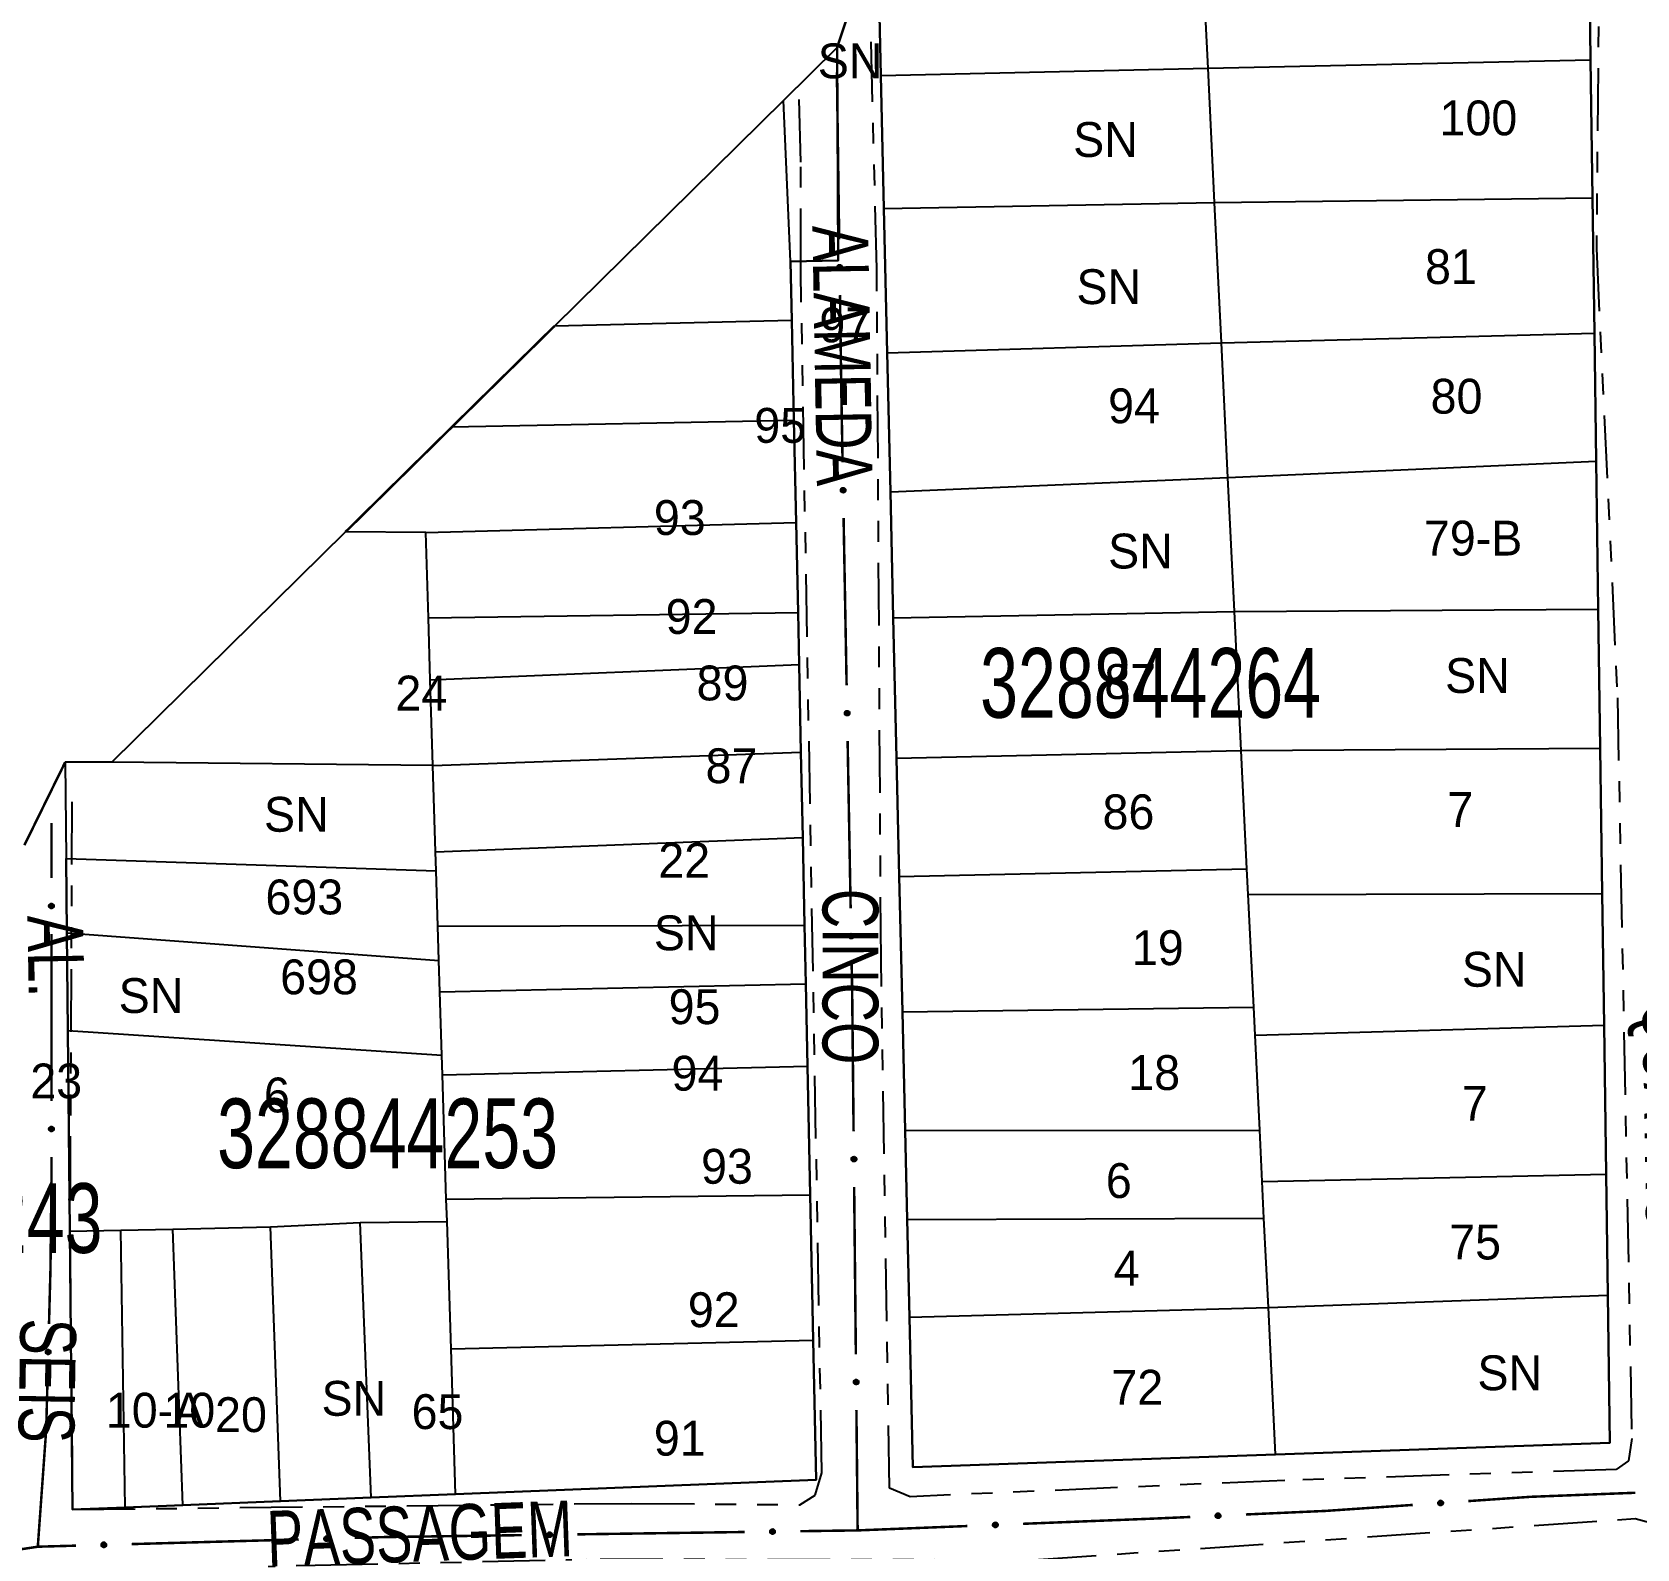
# Model space of a CAD drawing. Extents: x 203604 to 204690, y 4848469 to 4850418.
# Drawn here: x 204298 to 204413.1, y 4848726.4 to 4848835.2 of the extents above; entities that cross this region are included whole.
import ezdxf
from ezdxf.enums import TextEntityAlignment as Align

# ---------------------------------------------------------------- set-up
doc = ezdxf.new("R2010")
doc.units = 0
doc.header["$LTSCALE"] = 1.5
doc.header["$MEASUREMENT"] = 0
doc.linetypes.add('TRACO_25', pattern=[8, 3, -1, 1, -1, 1, -1])
for name, color, linetype in [('CD_MALHA_LOTES', 7, 'CONTINUOUS'), ('CD_TXT_QUADRA', 2, 'CONTINUOUS'), ('RU-QUADRA', 210, 'CONTINUOUS'), ('SV-EIXO-RUA-N-PAV', 6, 'CONTINUOUS'), ('SV-RUA-NAO-PAV', 7, 'CONTINUOUS'), ('SV-TXT-RUA-N-PAV', 7, 'CONTINUOUS'), ('Th_NmrPort', 7, 'CONTINUOUS')]:
    doc.layers.add(name, color=color, linetype=linetype)
doc.styles.add('ARIAL', font='ARIAL.SHX')

msp = doc.modelspace()

# ---------------------------------------------------------------- linework, layer by layer
at = {"layer": 'CD_MALHA_LOTES', "linetype": 'Continuous', "flags": 128}
for points in [[(204355.75, 4848834.11), (204358.65, 4848842.87)], [(204358.89, 4848832.1), (204358.65, 4848842.87)], [(204382.37, 4848832.63), (204381.86, 4848843.05)], [(204409.69, 4848843.31), (204409.83, 4848833.23)], [(204351.9, 4848830.32), (204355.75, 4848834.11)], [(204355.75, 4848834.11), (204355.83, 4848818.82)], [(204382.37, 4848832.63), (204409.83, 4848833.23)], [(204409.83, 4848833.23), (204409.96, 4848823.33)], [(204358.89, 4848832.1), (204382.37, 4848832.63)], [(204359.11, 4848822.55), (204358.89, 4848832.1)], [(204382.83, 4848822.99), (204382.37, 4848832.63)], [(204335.46, 4848814.12), (204351.9, 4848830.32)], [(204352.41, 4848818.75), (204351.9, 4848830.32)], [(204359.11, 4848822.55), (204382.83, 4848822.99)], [(204382.83, 4848822.99), (204409.96, 4848823.33)], [(204383.33, 4848812.91), (204382.83, 4848822.99)], [(204409.96, 4848823.33), (204410.1, 4848813.61)], [(204359.35, 4848812.21), (204359.11, 4848822.55)], [(204355.83, 4848818.82), (204352.41, 4848818.75)], [(204352.41, 4848818.75), (204352.5, 4848814.52)], [(204328.08, 4848806.86), (204335.46, 4848814.12)], [(204352.5, 4848814.52), (204335.46, 4848814.12)], [(204352.5, 4848814.52), (204352.65, 4848807.36)], [(204359.35, 4848812.21), (204383.33, 4848812.91)], [(204383.33, 4848812.91), (204410.1, 4848813.61)], [(204383.79, 4848803.27), (204383.33, 4848812.91)], [(204410.1, 4848813.61), (204410.23, 4848804.42)], [(204359.58, 4848802.22), (204359.35, 4848812.21)], [(204320.46, 4848799.35), (204328.08, 4848806.86)], [(204352.65, 4848807.36), (204328.08, 4848806.86)], [(204352.65, 4848807.36), (204352.8, 4848800.03)], [(204359.58, 4848802.22), (204383.79, 4848803.27)], [(204383.79, 4848803.27), (204410.23, 4848804.42)], [(204384.26, 4848793.65), (204383.79, 4848803.27)], [(204410.23, 4848804.42), (204410.37, 4848793.82)], [(204359.78, 4848793.2), (204359.58, 4848802.22)], [(204326.22, 4848799.32), (204352.8, 4848800.03)], [(204352.8, 4848800.03), (204352.94, 4848793.58)], [(204303.69, 4848782.84), (204320.46, 4848799.35)], [(204326.22, 4848799.32), (204320.46, 4848799.35)], [(204326.41, 4848793.19), (204326.22, 4848799.32)], [(204326.41, 4848793.19), (204352.94, 4848793.58)], [(204326.55, 4848788.73), (204326.41, 4848793.19)], [(204352.94, 4848793.58), (204353.02, 4848789.84)], [(204359.78, 4848793.2), (204384.26, 4848793.65)], [(204360.02, 4848783.13), (204359.78, 4848793.2)], [(204384.26, 4848793.65), (204410.37, 4848793.82)], [(204384.75, 4848783.66), (204384.26, 4848793.65)], [(204410.37, 4848793.82), (204410.51, 4848783.83)], [(204326.55, 4848788.73), (204353.02, 4848789.84)], [(204353.02, 4848789.84), (204353.15, 4848783.56)], [(204326.74, 4848782.6), (204326.55, 4848788.73)], [(204384.75, 4848783.66), (204410.51, 4848783.83)], [(204410.51, 4848783.83), (204410.66, 4848773.41)], [(204297.42, 4848776.88), (204300.35, 4848782.84)], [(204300.35, 4848782.84), (204300.42, 4848775.92)], [(204303.69, 4848782.84), (204300.35, 4848782.84)], [(204326.74, 4848782.6), (204303.69, 4848782.84)], [(204326.74, 4848782.6), (204353.15, 4848783.56)], [(204326.93, 4848776.39), (204326.74, 4848782.6)], [(204353.15, 4848783.56), (204353.28, 4848777.43)], [(204360.02, 4848783.13), (204384.75, 4848783.66)], [(204360.21, 4848774.63), (204360.02, 4848783.13)], [(204385.16, 4848775.17), (204384.75, 4848783.66)], [(204326.93, 4848776.39), (204353.28, 4848777.43)], [(204353.28, 4848777.43), (204353.41, 4848771.14)], [(204300.42, 4848775.92), (204326.97, 4848775.04)], [(204300.47, 4848770.58), (204300.42, 4848775.92)], [(204326.97, 4848775.04), (204326.93, 4848776.39)], [(204327.1, 4848771.06), (204326.97, 4848775.04)], [(204360.21, 4848774.63), (204385.16, 4848775.17)], [(204360.44, 4848764.91), (204360.21, 4848774.63)], [(204385.25, 4848773.33), (204385.16, 4848775.17)], [(204385.25, 4848773.33), (204410.66, 4848773.41)], [(204385.65, 4848765.26), (204385.25, 4848773.33)], [(204410.66, 4848773.41), (204410.79, 4848763.95)], [(204327.1, 4848771.06), (204353.41, 4848771.14)], [(204327.17, 4848768.59), (204327.1, 4848771.06)], [(204353.41, 4848771.14), (204353.51, 4848766.92)], [(204300.54, 4848763.58), (204300.47, 4848770.58)], [(204300.47, 4848770.58), (204327.17, 4848768.59)], [(204327.24, 4848766.36), (204327.17, 4848768.59)], [(204327.24, 4848766.36), (204353.51, 4848766.92)], [(204353.51, 4848766.92), (204353.62, 4848761.03)], [(204327.38, 4848761.82), (204327.24, 4848766.36)], [(204360.44, 4848764.91), (204385.65, 4848765.26)], [(204385.74, 4848763.25), (204385.65, 4848765.26)], [(204360.63, 4848756.41), (204360.44, 4848764.91)], [(204300.68, 4848749.17), (204300.54, 4848763.58)], [(204300.54, 4848763.58), (204327.38, 4848761.82)], [(204385.74, 4848763.25), (204410.79, 4848763.95)], [(204386.08, 4848756.42), (204385.74, 4848763.25)], [(204410.79, 4848763.95), (204410.94, 4848753.26)], [(204327.43, 4848760.39), (204327.38, 4848761.82)], [(204327.43, 4848760.39), (204353.62, 4848761.03)], [(204353.62, 4848761.03), (204353.81, 4848751.79)], [(204327.7, 4848751.47), (204327.43, 4848760.39)], [(204360.63, 4848756.41), (204386.08, 4848756.42)], [(204360.78, 4848750.02), (204360.63, 4848756.41)], [(204386.26, 4848752.74), (204386.08, 4848756.42)], [(204386.26, 4848752.74), (204410.94, 4848753.26)], [(204386.38, 4848750.11), (204386.26, 4848752.74)], [(204410.94, 4848753.26), (204411.06, 4848744.59)], [(204327.7, 4848751.47), (204353.81, 4848751.79)], [(204327.75, 4848749.88), (204327.7, 4848751.47)], [(204353.81, 4848751.79), (204354.03, 4848741.37)], [(204300.68, 4848749.17), (204304.33, 4848749.25)], [(204300.87, 4848729.21), (204300.68, 4848749.17)], [(204304.33, 4848749.25), (204308.07, 4848749.33)], [(204304.65, 4848729.36), (204304.33, 4848749.25)], [(204308.07, 4848749.33), (204315.08, 4848749.49)], [(204308.78, 4848729.53), (204308.07, 4848749.33)], [(204315.08, 4848749.49), (204321.52, 4848749.81)], [(204315.79, 4848729.81), (204315.08, 4848749.49)], [(204321.52, 4848749.81), (204327.75, 4848749.88)], [(204322.3, 4848730.07), (204321.52, 4848749.81)], [(204328.04, 4848740.73), (204327.75, 4848749.88)], [(204360.78, 4848750.02), (204386.38, 4848750.11)], [(204360.94, 4848743.01), (204360.78, 4848750.02)], [(204386.7, 4848743.71), (204386.38, 4848750.11)], [(204386.7, 4848743.71), (204411.06, 4848744.59)], [(204411.06, 4848744.59), (204411.2, 4848733.99)], [(204360.94, 4848743.01), (204386.7, 4848743.71)], [(204387.21, 4848733.15), (204386.7, 4848743.71)], [(204361.19, 4848732.24), (204360.94, 4848743.01)], [(204328.04, 4848740.73), (204354.03, 4848741.37)], [(204354.03, 4848741.37), (204354.24, 4848731.34)], [(204328.36, 4848730.31), (204328.04, 4848740.73)], [(204387.21, 4848733.15), (204361.19, 4848732.24)], [(204411.2, 4848733.99), (204387.21, 4848733.15)], [(204354.24, 4848731.34), (204328.36, 4848730.31)], [(204315.79, 4848729.81), (204308.78, 4848729.53)], [(204322.3, 4848730.07), (204315.79, 4848729.81)], [(204328.36, 4848730.31), (204322.3, 4848730.07)], [(204304.65, 4848729.36), (204300.87, 4848729.21)], [(204308.78, 4848729.53), (204304.65, 4848729.36)]]:
    msp.add_lwpolyline(points, dxfattribs=at)
at = {"layer": 'RU-QUADRA', "linetype": 'Continuous'}
for points in [[(204355.75, 4848834.11, 0.18, 0.18, 0), (204358.65, 4848842.87, 0.18, 0.18, 0)], [(204328.08, 4848806.86, 0.18, 0.18, 0), (204335.46, 4848814.12, 0.18, 0.18, 0)], [(204320.46, 4848799.35, 0.18, 0.18, 0), (204328.08, 4848806.86, 0.18, 0.18, 0)], [(204297.42, 4848776.88, 0.18, 0.18, 0), (204300.35, 4848782.84, 0.18, 0.18, 0)]]:
    msp.add_lwpolyline(points, format="xyseb", dxfattribs=at)
at = {"layer": 'RU-QUADRA', "linetype": 'Continuous', "flags": 128}
for points in [[(204358.65, 4848842.87), (204358.89, 4848832.1), (204359.11, 4848822.55), (204359.35, 4848812.21), (204359.58, 4848802.22), (204359.78, 4848793.2), (204360.02, 4848783.13), (204360.21, 4848774.63), (204360.44, 4848764.91), (204360.63, 4848756.41), (204360.78, 4848750.02), (204360.94, 4848743.01), (204361.19, 4848732.24), (204387.21, 4848733.15), (204411.2, 4848733.99), (204411.06, 4848744.59), (204410.94, 4848753.26), (204410.79, 4848763.95), (204410.66, 4848773.41), (204410.51, 4848783.83), (204410.37, 4848793.82), (204410.23, 4848804.42), (204410.1, 4848813.61), (204409.96, 4848823.33), (204409.83, 4848833.23), (204409.69, 4848843.31)], [(204300.35, 4848782.84), (204300.42, 4848775.92), (204300.47, 4848770.58), (204300.54, 4848763.58), (204300.68, 4848749.17), (204300.87, 4848729.21), (204304.65, 4848729.36), (204308.78, 4848729.53), (204315.79, 4848729.81), (204322.3, 4848730.07), (204328.36, 4848730.31), (204354.24, 4848731.34), (204354.03, 4848741.37), (204353.81, 4848751.79), (204353.62, 4848761.03), (204353.51, 4848766.92), (204353.41, 4848771.14), (204353.28, 4848777.43), (204353.15, 4848783.56), (204353.02, 4848789.84), (204352.94, 4848793.58), (204352.8, 4848800.03), (204352.65, 4848807.36), (204352.5, 4848814.52), (204352.41, 4848818.75), (204355.83, 4848818.82), (204355.75, 4848834.11)]]:
    msp.add_lwpolyline(points, dxfattribs=at)
at = {"layer": 'RU-QUADRA', "linetype": 'Continuous'}
for points in [[(204355.75, 4848834.11), (204351.9, 4848830.32)], [(204351.9, 4848830.32), (204335.46, 4848814.12)], [(204320.46, 4848799.35), (204303.69, 4848782.84)], [(204303.69, 4848782.84), (204300.35, 4848782.84)]]:
    msp.add_lwpolyline(points, dxfattribs=at)
at = {"layer": 'SV-EIXO-RUA-N-PAV', "const_width": 0.18}
for points in [[(204355.73, 4848832.34), (204355.896795, 4848820.341159)], [(204355.952394, 4848816.341546), (204356.049691, 4848809.342222)], [(204356.049691, 4848809.342222), (204356.05, 4848809.32)], [(204356.05, 4848809.32), (204356.139945, 4848804.343037)], [(204356.212222, 4848800.34369), (204356.429055, 4848788.345649)], [(204356.501332, 4848784.346302), (204356.718164, 4848772.348261)], [(204299.36, 4848777.513975), (204299.36, 4848778.47)], [(204299.36, 4848774.513975), (204299.36, 4848777.513975)], [(204299.36, 4848758.513975), (204299.36, 4848770.513975)], [(204356.790441, 4848768.348914), (204356.82658, 4848766.349241)], [(204356.82658, 4848766.349241), (204356.83, 4848766.16)], [(204356.83, 4848766.16), (204356.929506, 4848756.349776)], [(204299.36, 4848752.95), (204299.36, 4848754.513975)], [(204299.29, 4848746.5), (204299.355268, 4848752.514001)], [(204299.355268, 4848752.514001), (204299.36, 4848752.95)], [(204356.970076, 4848752.349982), (204357.091786, 4848740.350599)], [(204299.263669, 4848745.514707), (204299.29, 4848746.5)], [(204299.183525, 4848742.515778), (204299.263669, 4848745.514707)], [(204298.98, 4848734.9), (204299.076667, 4848738.517205)], [(204357.132356, 4848736.350805), (204357.213496, 4848728.351217)], [(204298.38, 4848726.54), (204298.95269, 4848734.519475)], [(204298.95269, 4848734.519475), (204298.98, 4848734.9)], [(204397.063199, 4848729.538162), (204391.077349, 4848729.126328)], [(204405.52, 4848730.12), (204401.053765, 4848729.812718)], [(204406.042818, 4848730.140163), (204405.52, 4848730.12)], [(204413.037617, 4848730.409954), (204406.042818, 4848730.140163)], [(204357.213496, 4848728.351217), (204357.22, 4848727.71)], [(204378.55, 4848728.56), (204369.097713, 4848728.183325)], [(204379.089671, 4848728.584149), (204378.55, 4848728.56)], [(204381.087671, 4848728.673564), (204379.089671, 4848728.584149)], [(204390.84, 4848729.11), (204385.083672, 4848728.852393)], [(204391.077349, 4848729.126328), (204390.84, 4848729.11)], [(204323.23, 4848727.23), (204321.111346, 4848727.171172)], [(204324.110442, 4848727.242427), (204323.23, 4848727.23)], [(204333.109544, 4848727.369512), (204324.110442, 4848727.242427)], [(204349.107949, 4848727.595442), (204337.109146, 4848727.425994)], [(204357.22, 4848727.71), (204353.10755, 4848727.651924)], [(204358.106437, 4848727.745322), (204357.22, 4848727.71)], [(204365.100885, 4848728.024052), (204358.106437, 4848727.745322)], [(204298.38, 4848726.54), (204296.146111, 4848726.198159)], [(204299.119822, 4848726.560539), (204298.38, 4848726.54)], [(204301.119051, 4848726.616051), (204299.119822, 4848726.560539)], [(204317.112887, 4848727.060148), (204305.11751, 4848726.727075)]]:
    msp.add_lwpolyline(points, dxfattribs=at)
at = {"layer": 'SV-EIXO-RUA-N-PAV'}
for points in [[(204356.032667, 4848818.486549), (204356.068208, 4848818.45295), (204356.091882, 4848818.416806), (204356.102952, 4848818.380976), (204356.104477, 4848818.346764), (204356.102096, 4848818.311587), (204356.091871, 4848818.276652), (204356.071933, 4848818.240391), (204356.038478, 4848818.204503), (204355.999858, 4848818.182684), (204355.965311, 4848818.169952), (204355.929729, 4848818.166307), (204355.895595, 4848818.169193), (204355.859657, 4848818.181015), (204355.823108, 4848818.201579), (204355.787835, 4848818.236092), (204355.764868, 4848818.271686), (204355.755071, 4848818.306623), (204355.751634, 4848818.342419), (204355.754495, 4848818.378302), (204355.76473, 4848818.412538), (204355.785501, 4848818.4493), (204355.820027, 4848818.483663), (204355.855266, 4848818.506975), (204355.890057, 4848818.51726), (204355.925374, 4848818.519851), (204355.960685, 4848818.517892), (204355.996231, 4848818.509075), (204356.032667, 4848818.486549)], [(204356.28355, 4848802.489009), (204356.31923, 4848802.455559), (204356.343056, 4848802.419513), (204356.354274, 4848802.38373), (204356.355942, 4848802.349525), (204356.353708, 4848802.314339), (204356.343628, 4848802.279361), (204356.323842, 4848802.243017), (204356.290537, 4848802.20699), (204356.252008, 4848802.18501), (204356.217515, 4848802.172134), (204356.181948, 4848802.168341), (204356.147803, 4848802.171085), (204356.111816, 4848802.182756), (204356.075181, 4848802.203168), (204356.039764, 4848802.237533), (204356.016649, 4848802.273031), (204356.006707, 4848802.307927), (204356.00312, 4848802.343709), (204356.005832, 4848802.379603), (204356.015924, 4848802.413881), (204356.036541, 4848802.45073), (204356.070924, 4848802.485237), (204356.106065, 4848802.508696), (204356.140813, 4848802.519125), (204356.176119, 4848802.521864), (204356.211437, 4848802.520051), (204356.24702, 4848802.511383), (204356.28355, 4848802.489009)], [(204356.57266, 4848786.491622), (204356.60834, 4848786.458171), (204356.632165, 4848786.422126), (204356.643383, 4848786.386342), (204356.645052, 4848786.352137), (204356.642817, 4848786.316951), (204356.632738, 4848786.281973), (204356.612951, 4848786.24563), (204356.579647, 4848786.209602), (204356.541117, 4848786.187622), (204356.506624, 4848786.174747), (204356.471057, 4848786.170953), (204356.436912, 4848786.173697), (204356.400925, 4848786.185369), (204356.364291, 4848786.20578), (204356.328874, 4848786.240146), (204356.305759, 4848786.275644), (204356.295816, 4848786.31054), (204356.292229, 4848786.346321), (204356.294941, 4848786.382216), (204356.305033, 4848786.416494), (204356.325651, 4848786.453342), (204356.360033, 4848786.487849), (204356.395175, 4848786.511308), (204356.429922, 4848786.521737), (204356.465228, 4848786.524476), (204356.500547, 4848786.522664), (204356.536129, 4848786.513995), (204356.57266, 4848786.491622)], [(204299.249919, 4848772.370295), (204299.214849, 4848772.404385), (204299.191679, 4848772.440855), (204299.181109, 4848772.476835), (204299.180059, 4848772.511065), (204299.182929, 4848772.546205), (204299.193639, 4848772.580995), (204299.214079, 4848772.616975), (204299.248029, 4848772.652395), (204299.286949, 4848772.673675), (204299.321669, 4848772.685925), (204299.357299, 4848772.689075), (204299.391389, 4848772.685715), (204299.427159, 4848772.673395), (204299.463419, 4848772.652325), (204299.498209, 4848772.617325), (204299.520679, 4848772.581415), (204299.529989, 4848772.546345), (204299.532929, 4848772.510505), (204299.529569, 4848772.474665), (204299.518859, 4848772.440575), (204299.497579, 4848772.404105), (204299.462579, 4848772.370225), (204299.427019, 4848772.347405), (204299.392089, 4848772.337605), (204299.356739, 4848772.335505), (204299.321459, 4848772.337955), (204299.286039, 4848772.347265), (204299.249919, 4848772.370295)], [(204356.861769, 4848770.494234), (204356.897449, 4848770.460783), (204356.921274, 4848770.424738), (204356.932493, 4848770.388955), (204356.934161, 4848770.354749), (204356.931927, 4848770.319563), (204356.921847, 4848770.284585), (204356.90206, 4848770.248242), (204356.868756, 4848770.212214), (204356.830227, 4848770.190234), (204356.795734, 4848770.177359), (204356.760167, 4848770.173566), (204356.726022, 4848770.176309), (204356.690035, 4848770.187981), (204356.6534, 4848770.208392), (204356.617983, 4848770.242758), (204356.594868, 4848770.278256), (204356.584926, 4848770.313152), (204356.581339, 4848770.348933), (204356.584051, 4848770.384828), (204356.594143, 4848770.419106), (204356.61476, 4848770.455954), (204356.649142, 4848770.490461), (204356.684284, 4848770.51392), (204356.719031, 4848770.52435), (204356.754338, 4848770.527088), (204356.789656, 4848770.525276), (204356.825239, 4848770.516607), (204356.861769, 4848770.494234)], [(204299.249919, 4848756.370295), (204299.214849, 4848756.404385), (204299.191679, 4848756.440855), (204299.181109, 4848756.476835), (204299.180059, 4848756.511065), (204299.182929, 4848756.546205), (204299.193639, 4848756.580995), (204299.214079, 4848756.616975), (204299.248029, 4848756.652395), (204299.286949, 4848756.673675), (204299.321669, 4848756.685925), (204299.357299, 4848756.689075), (204299.391389, 4848756.685715), (204299.427159, 4848756.673395), (204299.463419, 4848756.652325), (204299.498209, 4848756.617325), (204299.520679, 4848756.581415), (204299.529989, 4848756.546345), (204299.532929, 4848756.510505), (204299.529569, 4848756.474665), (204299.518859, 4848756.440575), (204299.497579, 4848756.404105), (204299.462579, 4848756.370225), (204299.427019, 4848756.347405), (204299.392089, 4848756.337605), (204299.356739, 4848756.335505), (204299.321459, 4848756.337955), (204299.286039, 4848756.347265), (204299.249919, 4848756.370295)], [(204357.058408, 4848754.494669), (204357.093822, 4848754.460936), (204357.117361, 4848754.424703), (204357.128295, 4848754.388832), (204357.129692, 4848754.354615), (204357.127179, 4848754.319447), (204357.116822, 4848754.28455), (204357.096748, 4848754.248365), (204357.063159, 4848754.212602), (204357.024457, 4848754.190929), (204356.989863, 4848754.178327), (204356.954267, 4848754.174816), (204356.920145, 4848754.17783), (204356.884251, 4848754.189787), (204356.84778, 4848754.210488), (204356.812636, 4848754.245133), (204356.789803, 4848754.280813), (204356.780138, 4848754.315787), (204356.776835, 4848754.351596), (204356.779831, 4848754.387468), (204356.790195, 4848754.421665), (204356.811104, 4848754.458349), (204356.845758, 4848754.492582), (204356.881085, 4848754.515761), (204356.915914, 4848754.525915), (204356.951241, 4848754.528374), (204356.986544, 4848754.526282), (204357.022056, 4848754.517331), (204357.058408, 4848754.494669)], [(204299.016216, 4848740.375803), (204298.98207, 4848740.410818), (204298.959882, 4848740.447894), (204298.950277, 4848740.484143), (204298.950142, 4848740.518389), (204298.95395, 4848740.55344), (204298.965585, 4848740.587931), (204298.986979, 4848740.623352), (204299.021863, 4848740.657853), (204299.061338, 4848740.678085), (204299.096373, 4848740.689403), (204299.132074, 4848740.6916), (204299.166062, 4848740.687331), (204299.20149, 4848740.67406), (204299.237174, 4848740.652029), (204299.271017, 4848740.616112), (204299.29252, 4848740.579614), (204299.300889, 4848740.544308), (204299.302871, 4848740.508402), (204299.298555, 4848740.472665), (204299.286938, 4848740.438873), (204299.264691, 4848740.402985), (204299.228799, 4848740.370052), (204299.192642, 4848740.34819), (204299.157462, 4848740.339326), (204299.122069, 4848740.338172), (204299.086867, 4848740.341563), (204299.051708, 4848740.351816), (204299.016216, 4848740.375803)], [(204357.220688, 4848738.495492), (204357.256102, 4848738.461759), (204357.279641, 4848738.425526), (204357.290576, 4848738.389655), (204357.291973, 4848738.355438), (204357.289459, 4848738.32027), (204357.279103, 4848738.285373), (204357.259029, 4848738.249188), (204357.22544, 4848738.213425), (204357.186737, 4848738.191752), (204357.152143, 4848738.17915), (204357.116547, 4848738.175639), (204357.082425, 4848738.178653), (204357.046532, 4848738.19061), (204357.01006, 4848738.211311), (204356.974917, 4848738.245956), (204356.952084, 4848738.281636), (204356.942418, 4848738.31661), (204356.939115, 4848738.352419), (204356.942111, 4848738.388291), (204356.952475, 4848738.422488), (204356.973384, 4848738.459172), (204357.008039, 4848738.493405), (204357.043365, 4848738.516584), (204357.078194, 4848738.526738), (204357.113521, 4848738.529197), (204357.148824, 4848738.527105), (204357.184337, 4848738.518154), (204357.220688, 4848738.495492)], [(204399.209379, 4848729.575481), (204399.177777, 4848729.538154), (204399.142983, 4848729.512535), (204399.107814, 4848729.499521), (204399.073736, 4848729.496123), (204399.038482, 4848729.496575), (204399.003039, 4848729.504872), (204398.965741, 4848729.522794), (204398.928074, 4848729.554232), (204398.904173, 4848729.5916), (204398.889569, 4848729.625397), (204398.883981, 4848729.660727), (204398.884993, 4848729.694967), (204398.894829, 4848729.731499), (204398.91336, 4848729.769119), (204398.945889, 4848729.80623), (204398.980172, 4848729.831111), (204399.014521, 4848729.842807), (204399.050074, 4848729.8482), (204399.086061, 4848729.847308), (204399.120805, 4848729.838963), (204399.15865, 4848729.820236), (204399.194852, 4848729.787644), (204399.220059, 4848729.753734), (204399.232234, 4848729.71956), (204399.236755, 4848729.684437), (204399.236733, 4848729.649072), (204399.229876, 4848729.613097), (204399.209379, 4848729.575481)], [(204383.23413, 4848728.659431), (204383.201642, 4848728.622872), (204383.166244, 4848728.598095), (204383.130772, 4848728.585927), (204383.096624, 4848728.583348), (204383.06139, 4848728.584644), (204383.026156, 4848728.593788), (204382.989299, 4848728.612599), (204382.952396, 4848728.644931), (204382.929397, 4848728.682861), (204382.915607, 4848728.716999), (204382.910868, 4848728.752452), (204382.9127, 4848728.786658), (204382.923409, 4848728.822943), (204382.942837, 4848728.860109), (204382.976246, 4848728.896429), (204383.011116, 4848728.920482), (204383.045734, 4848728.931351), (204383.081407, 4848728.93589), (204383.117362, 4848728.934136), (204383.151896, 4848728.92496), (204383.189281, 4848728.905332), (204383.224692, 4848728.871882), (204383.249079, 4848728.837378), (204383.260431, 4848728.802921), (204383.264109, 4848728.7677), (204383.263239, 4848728.732346), (204383.255522, 4848728.696545), (204383.23413, 4848728.659431)], [(204319.258797, 4848727.00961), (204319.225694, 4848726.973607), (204319.189881, 4848726.949434), (204319.154208, 4848726.937869), (204319.12002, 4848726.935869), (204319.084814, 4848726.937763), (204319.04974, 4848726.947503), (204319.013207, 4848726.966937), (204318.976858, 4848726.99989), (204318.954506, 4848727.038205), (204318.941297, 4848727.072571), (204318.937159, 4848727.1081), (204318.939572, 4848727.14227), (204318.950894, 4848727.178369), (204318.97095, 4848727.215199), (204319.004971, 4848727.250947), (204319.040243, 4848727.274405), (204319.075041, 4848727.284685), (204319.110786, 4848727.288619), (204319.146705, 4848727.286255), (204319.181079, 4848727.276495), (204319.218126, 4848727.256236), (204319.252964, 4848727.22219), (204319.276763, 4848727.187277), (204319.287528, 4848727.152632), (204319.290609, 4848727.117354), (204319.289139, 4848727.08202), (204319.280816, 4848727.046355), (204319.258797, 4848727.00961)], [(204335.254566, 4848727.289712), (204335.220974, 4848727.254165), (204335.184835, 4848727.230482), (204335.149008, 4848727.219405), (204335.114796, 4848727.217872), (204335.079619, 4848727.220245), (204335.044681, 4848727.230463), (204335.008416, 4848727.250393), (204334.97252, 4848727.283839), (204334.950693, 4848727.322455), (204334.937954, 4848727.356998), (204334.934301, 4848727.39258), (204334.937179, 4848727.426714), (204334.948993, 4848727.462655), (204334.969549, 4848727.499209), (204335.004054, 4848727.534489), (204335.039643, 4848727.557464), (204335.074578, 4848727.567269), (204335.110373, 4848727.570714), (204335.146257, 4848727.567861), (204335.180495, 4848727.557633), (204335.217262, 4848727.53687), (204335.251633, 4848727.502352), (204335.274953, 4848727.467118), (204335.285245, 4848727.43233), (204335.287844, 4848727.397013), (204335.285892, 4848727.361702), (204335.277083, 4848727.326154), (204335.254566, 4848727.289712)], [(204351.25297, 4848727.515642), (204351.219379, 4848727.480094), (204351.18324, 4848727.456412), (204351.147413, 4848727.445335), (204351.113201, 4848727.443801), (204351.078024, 4848727.446175), (204351.043086, 4848727.456392), (204351.006821, 4848727.476322), (204350.970925, 4848727.509769), (204350.949098, 4848727.548384), (204350.936359, 4848727.582928), (204350.932706, 4848727.61851), (204350.935584, 4848727.652644), (204350.947398, 4848727.688584), (204350.967954, 4848727.725138), (204351.002459, 4848727.760419), (204351.038048, 4848727.783394), (204351.072983, 4848727.793198), (204351.108778, 4848727.796644), (204351.144662, 4848727.79379), (204351.1789, 4848727.783563), (204351.215667, 4848727.7628), (204351.250038, 4848727.728282), (204351.273357, 4848727.693048), (204351.28365, 4848727.658259), (204351.286249, 4848727.622943), (204351.284297, 4848727.587632), (204351.275488, 4848727.552084), (204351.25297, 4848727.515642)], [(204367.247249, 4848727.999416), (204367.214583, 4848727.963017), (204367.179064, 4848727.938413), (204367.143533, 4848727.926419), (204367.109372, 4848727.924007), (204367.074146, 4848727.925475), (204367.038957, 4848727.934791), (204367.002192, 4848727.953782), (204366.965448, 4848727.986295), (204366.942635, 4848728.024337), (204366.929012, 4848728.058542), (204366.924446, 4848728.094018), (204366.926446, 4848728.128215), (204366.937332, 4848728.164447), (204366.956941, 4848728.201517), (204366.990528, 4848728.237673), (204367.025515, 4848728.261555), (204367.060187, 4848728.272254), (204367.095881, 4848728.276619), (204367.131827, 4848728.274689), (204367.166316, 4848728.265345), (204367.203604, 4848728.245534), (204367.238851, 4848728.211911), (204367.263069, 4848728.177287), (204367.274252, 4848728.142775), (204367.277758, 4848728.107537), (204367.276715, 4848728.072187), (204367.268823, 4848728.036425), (204367.247249, 4848727.999416)], [(204303.264961, 4848726.565513), (204303.231858, 4848726.52951), (204303.196045, 4848726.505337), (204303.160372, 4848726.493772), (204303.126185, 4848726.491773), (204303.090979, 4848726.493666), (204303.055905, 4848726.503406), (204303.019371, 4848726.52284), (204302.983023, 4848726.555794), (204302.960671, 4848726.594108), (204302.947462, 4848726.628475), (204302.943324, 4848726.664003), (204302.945736, 4848726.698174), (204302.957059, 4848726.734272), (204302.977114, 4848726.771103), (204303.011135, 4848726.806851), (204303.046408, 4848726.830309), (204303.081206, 4848726.840589), (204303.11695, 4848726.844522), (204303.15287, 4848726.842158), (204303.187244, 4848726.832399), (204303.22429, 4848726.812139), (204303.259129, 4848726.778093), (204303.282927, 4848726.74318), (204303.293693, 4848726.708535), (204303.296773, 4848726.673257), (204303.295303, 4848726.637923), (204303.28698, 4848726.602258), (204303.264961, 4848726.565513)]]:
    msp.add_lwpolyline(points, close=True, dxfattribs=at)
for points in [[(204355.754495, 4848818.378302), (204355.764868, 4848818.271686)], [(204355.760308, 4848818.391089), (204355.775773, 4848818.260298)], [(204355.76473, 4848818.412538), (204355.787835, 4848818.236092)], [(204355.777571, 4848818.425446), (204355.804899, 4848818.226586)], [(204355.785501, 4848818.4493), (204355.823108, 4848818.201579)], [(204355.804347, 4848818.462664), (204355.840829, 4848818.194334)], [(204355.820027, 4848818.483663), (204355.859657, 4848818.181015)], [(204355.836675, 4848818.493135), (204355.876512, 4848818.179819)], [(204355.855266, 4848818.506975), (204355.895595, 4848818.169193)], [(204355.871941, 4848818.508637), (204355.912119, 4848818.170761)], [(204355.890057, 4848818.51726), (204355.929729, 4848818.166307)], [(204355.90732, 4848818.515952), (204355.944883, 4848818.169852)], [(204355.925374, 4848818.519851), (204355.965311, 4848818.169952)], [(204355.944178, 4848818.5151), (204355.984298, 4848818.181317)], [(204355.960685, 4848818.517892), (204355.999858, 4848818.182684)], [(204355.978382, 4848818.508752), (204356.019545, 4848818.198183)], [(204355.996231, 4848818.509075), (204356.038478, 4848818.204503)], [(204356.012663, 4848818.496946), (204356.053275, 4848818.225945)], [(204356.032667, 4848818.486549), (204356.071933, 4848818.240391)], [(204356.051283, 4848818.467461), (204356.081378, 4848818.26591)], [(204356.068208, 4848818.45295), (204356.091871, 4848818.276652)], [(204356.081793, 4848818.432404), (204356.095874, 4848818.302958)], [(204356.091882, 4848818.416806), (204356.102096, 4848818.311587)], [(204356.005832, 4848802.379603), (204356.016649, 4848802.273031)], [(204356.011592, 4848802.392415), (204356.027602, 4848802.261688)], [(204356.015924, 4848802.413881), (204356.039764, 4848802.237533)], [(204356.028711, 4848802.426843), (204356.056868, 4848802.228099)], [(204356.036541, 4848802.45073), (204356.075181, 4848802.203168)], [(204356.055331, 4848802.464172), (204356.092932, 4848802.195997)], [(204356.070924, 4848802.485237), (204356.111816, 4848802.182756)], [(204356.087532, 4848802.494778), (204356.128675, 4848802.18163)], [(204356.106065, 4848802.508696), (204356.147803, 4848802.171085)], [(204356.122733, 4848802.510427), (204356.164319, 4848802.172721)], [(204356.140813, 4848802.519125), (204356.181948, 4848802.168341)], [(204356.158081, 4848802.517889), (204356.197087, 4848802.171949)], [(204356.176119, 4848802.521864), (204356.217515, 4848802.172134)], [(204356.194942, 4848802.51719), (204356.236455, 4848802.183578)], [(204356.211437, 4848802.520051), (204356.252008, 4848802.18501)], [(204356.229173, 4848802.510985), (204356.27163, 4848802.200591)], [(204356.24702, 4848802.511383), (204356.290537, 4848802.20699)], [(204356.263502, 4848802.499323), (204356.305245, 4848802.228493)], [(204356.28355, 4848802.489009), (204356.323842, 4848802.243017)], [(204356.302245, 4848802.469999), (204356.33318, 4848802.268576)], [(204356.31923, 4848802.455559), (204356.343628, 4848802.279361)], [(204356.332901, 4848802.43507), (204356.347522, 4848802.305683)], [(204356.343056, 4848802.419513), (204356.353708, 4848802.314339)], [(204356.294941, 4848786.382216), (204356.305759, 4848786.275644)], [(204356.300701, 4848786.395027), (204356.316711, 4848786.264301)], [(204356.305033, 4848786.416494), (204356.328874, 4848786.240146)], [(204356.317821, 4848786.429455), (204356.345978, 4848786.230711)], [(204356.325651, 4848786.453342), (204356.364291, 4848786.20578)], [(204356.344441, 4848786.466784), (204356.382041, 4848786.198609)], [(204356.360033, 4848786.487849), (204356.400925, 4848786.185369)], [(204356.376642, 4848786.49739), (204356.417784, 4848786.184243)], [(204356.395175, 4848786.511308), (204356.436912, 4848786.173697)], [(204356.411842, 4848786.513039), (204356.453429, 4848786.175333)], [(204356.429922, 4848786.521737), (204356.471057, 4848786.170953)], [(204356.447191, 4848786.520501), (204356.486197, 4848786.174561)], [(204356.465228, 4848786.524476), (204356.506624, 4848786.174747)], [(204356.484051, 4848786.519803), (204356.525564, 4848786.18619)], [(204356.500547, 4848786.522664), (204356.541117, 4848786.187622)], [(204356.518282, 4848786.513598), (204356.56074, 4848786.203203)], [(204356.536129, 4848786.513995), (204356.579647, 4848786.209602)], [(204356.552612, 4848786.501935), (204356.594354, 4848786.231105)], [(204356.57266, 4848786.491622), (204356.612951, 4848786.24563)], [(204356.591354, 4848786.472611), (204356.62229, 4848786.271188)], [(204356.60834, 4848786.458171), (204356.632738, 4848786.281973)], [(204356.62201, 4848786.437682), (204356.636631, 4848786.308295)], [(204356.632165, 4848786.422126), (204356.642817, 4848786.316951)], [(204299.191679, 4848772.440855), (204299.182929, 4848772.546205)], [(204299.201552, 4848772.425118), (204299.189271, 4848772.554747)], [(204299.214849, 4848772.404385), (204299.193639, 4848772.580995)], [(204299.231571, 4848772.38964), (204299.204281, 4848772.591589)], [(204299.249919, 4848772.370295), (204299.214079, 4848772.616975)], [(204299.269778, 4848772.35962), (204299.232936, 4848772.63116)], [(204299.286039, 4848772.347265), (204299.248029, 4848772.652395)], [(204299.303891, 4848772.34734), (204299.267049, 4848772.658451)], [(204299.321459, 4848772.337955), (204299.286949, 4848772.673675)], [(204299.338004, 4848772.340517), (204299.302526, 4848772.674825)], [(204299.356739, 4848772.335505), (204299.321669, 4848772.685925)], [(204299.374846, 4848772.339153), (204299.342097, 4848772.685741)], [(204299.392089, 4848772.337605), (204299.357299, 4848772.689075)], [(204299.410324, 4848772.345975), (204299.374846, 4848772.684377)], [(204299.427019, 4848772.347405), (204299.391389, 4848772.685715)], [(204299.445801, 4848772.360985), (204299.410324, 4848772.674825)], [(204299.462579, 4848772.370225), (204299.427159, 4848772.673395)], [(204299.47855, 4848772.391004), (204299.445801, 4848772.659815)], [(204299.497579, 4848772.404105), (204299.463419, 4848772.652325)], [(204299.50584, 4848772.427847), (204299.481279, 4848772.627067)], [(204299.518859, 4848772.440575), (204299.498209, 4848772.617325)], [(204299.523579, 4848772.46196), (204299.509934, 4848772.592954)], [(204299.529569, 4848772.474665), (204299.520679, 4848772.581415)], [(204356.584051, 4848770.384828), (204356.594868, 4848770.278256)], [(204356.589811, 4848770.397639), (204356.60582, 4848770.266913)], [(204356.594143, 4848770.419106), (204356.617983, 4848770.242758)], [(204356.60693, 4848770.432067), (204356.635087, 4848770.233323)], [(204356.61476, 4848770.455954), (204356.6534, 4848770.208392)], [(204356.63355, 4848770.469396), (204356.671151, 4848770.201221)], [(204356.649142, 4848770.490461), (204356.690035, 4848770.187981)], [(204356.665751, 4848770.500003), (204356.706894, 4848770.186855)], [(204356.684284, 4848770.51392), (204356.726022, 4848770.176309)], [(204356.700952, 4848770.515651), (204356.742538, 4848770.177946)], [(204356.719031, 4848770.52435), (204356.760167, 4848770.173566)], [(204356.7363, 4848770.523114), (204356.775306, 4848770.177173)], [(204356.754338, 4848770.527088), (204356.795734, 4848770.177359)], [(204356.773161, 4848770.522415), (204356.814673, 4848770.188803)], [(204356.789656, 4848770.525276), (204356.830227, 4848770.190234)], [(204356.807392, 4848770.51621), (204356.849849, 4848770.205815)], [(204356.825239, 4848770.516607), (204356.868756, 4848770.212214)], [(204356.841721, 4848770.504548), (204356.883464, 4848770.233718)], [(204356.861769, 4848770.494234), (204356.90206, 4848770.248242)], [(204356.880464, 4848770.475223), (204356.911399, 4848770.2738)], [(204356.897449, 4848770.460783), (204356.921847, 4848770.284585)], [(204356.91112, 4848770.440294), (204356.925741, 4848770.310907)], [(204356.921274, 4848770.424738), (204356.931927, 4848770.319563)], [(204299.191679, 4848756.440855), (204299.182929, 4848756.546205)], [(204299.201552, 4848756.425118), (204299.189271, 4848756.554747)], [(204299.214849, 4848756.404385), (204299.193639, 4848756.580995)], [(204299.231571, 4848756.38964), (204299.204281, 4848756.591589)], [(204299.249919, 4848756.370295), (204299.214079, 4848756.616975)], [(204299.269778, 4848756.35962), (204299.232936, 4848756.63116)], [(204299.286039, 4848756.347265), (204299.248029, 4848756.652395)], [(204299.303891, 4848756.34734), (204299.267049, 4848756.658451)], [(204299.321459, 4848756.337955), (204299.286949, 4848756.673675)], [(204299.338004, 4848756.340517), (204299.302526, 4848756.674825)], [(204299.356739, 4848756.335505), (204299.321669, 4848756.685925)], [(204299.374846, 4848756.339153), (204299.342097, 4848756.685741)], [(204299.392089, 4848756.337605), (204299.357299, 4848756.689075)], [(204299.410324, 4848756.345975), (204299.374846, 4848756.684377)], [(204299.427019, 4848756.347405), (204299.391389, 4848756.685715)], [(204299.445801, 4848756.360985), (204299.410324, 4848756.674825)], [(204299.462579, 4848756.370225), (204299.427159, 4848756.673395)], [(204299.47855, 4848756.391004), (204299.445801, 4848756.659815)], [(204299.497579, 4848756.404105), (204299.463419, 4848756.652325)], [(204299.50584, 4848756.427847), (204299.481279, 4848756.627067)], [(204299.518859, 4848756.440575), (204299.498209, 4848756.617325)], [(204299.523579, 4848756.46196), (204299.509934, 4848756.592954)], [(204299.529569, 4848756.474665), (204299.520679, 4848756.581415)], [(204356.779831, 4848754.387468), (204356.789803, 4848754.280813)], [(204356.785692, 4848754.400233), (204356.800666, 4848754.269384)], [(204356.790195, 4848754.421665), (204356.812636, 4848754.245133)], [(204356.803084, 4848754.434524), (204356.829665, 4848754.235563)], [(204356.811104, 4848754.458349), (204356.84778, 4848754.210488)], [(204356.83, 4848754.471641), (204356.865473, 4848754.203176)], [(204356.845758, 4848754.492582), (204356.884251, 4848754.189787)], [(204356.862442, 4848754.501991), (204356.901101, 4848754.188527)], [(204356.881085, 4848754.515761), (204356.920145, 4848754.17783)], [(204356.897766, 4848754.51736), (204356.936674, 4848754.179336)], [(204356.915914, 4848754.525915), (204356.954267, 4848754.174816)], [(204356.933172, 4848754.524542), (204356.969434, 4848754.178303)], [(204356.951241, 4848754.528374), (204356.989863, 4848754.178327)], [(204356.970026, 4848754.523551), (204357.008893, 4848754.18962)], [(204356.986544, 4848754.526282), (204357.024457, 4848754.190929)], [(204357.004207, 4848754.517075), (204357.044202, 4848754.206354)], [(204357.022056, 4848754.517331), (204357.063159, 4848754.212602)], [(204357.038443, 4848754.505141), (204357.078037, 4848754.233989)], [(204357.058408, 4848754.494669), (204357.096748, 4848754.248365)], [(204357.076952, 4848754.475511), (204357.106289, 4848754.273849)], [(204357.093822, 4848754.460936), (204357.116822, 4848754.28455)], [(204357.10733, 4848754.440339), (204357.120924, 4848754.310841)], [(204357.117361, 4848754.424703), (204357.127179, 4848754.319447)], [(204298.959882, 4848740.447894), (204298.95395, 4848740.55344)], [(204298.96933, 4848740.431898), (204298.960517, 4848740.56181)], [(204298.98207, 4848740.410818), (204298.965585, 4848740.587931)], [(204298.998391, 4848740.395631), (204298.976506, 4848740.598238)], [(204299.016216, 4848740.375803), (204298.986979, 4848740.623352)], [(204299.035782, 4848740.364602), (204299.006207, 4848740.637029)], [(204299.051708, 4848740.351816), (204299.021863, 4848740.657853)], [(204299.069555, 4848740.351414), (204299.041037, 4848740.663399)], [(204299.086867, 4848740.341563), (204299.061338, 4848740.678085)], [(204299.103474, 4848740.343683), (204299.07694, 4848740.678819)], [(204299.122069, 4848740.338172), (204299.096373, 4848740.689403)], [(204299.140266, 4848740.341335), (204299.116788, 4848740.688674)], [(204299.157462, 4848740.339326), (204299.132074, 4848740.6916)], [(204299.175913, 4848740.347207), (204299.149489, 4848740.686435)], [(204299.192642, 4848740.34819), (204299.166062, 4848740.687331)], [(204299.211779, 4848740.361264), (204299.184699, 4848740.675939)], [(204299.228799, 4848740.370052), (204299.20149, 4848740.67406)], [(204299.245318, 4848740.390397), (204299.219762, 4848740.659987)], [(204299.264691, 4848740.402985), (204299.237174, 4848740.652029)], [(204299.273583, 4848740.426497), (204299.254353, 4848740.626303)], [(204299.286938, 4848740.438873), (204299.271017, 4848740.616112)], [(204299.292227, 4848740.460124), (204299.282086, 4848740.591436)], [(204299.298555, 4848740.472665), (204299.29252, 4848740.579614)], [(204356.942111, 4848738.388291), (204356.952084, 4848738.281636)], [(204356.947973, 4848738.401056), (204356.962946, 4848738.270207)], [(204356.952475, 4848738.422488), (204356.974917, 4848738.245956)], [(204356.965365, 4848738.435347), (204356.991945, 4848738.236386)], [(204356.973384, 4848738.459172), (204357.01006, 4848738.211311)], [(204356.99228, 4848738.472464), (204357.027753, 4848738.203999)], [(204357.008039, 4848738.493405), (204357.046532, 4848738.19061)], [(204357.024722, 4848738.502814), (204357.063381, 4848738.18935)], [(204357.043365, 4848738.516584), (204357.082425, 4848738.178653)], [(204357.060046, 4848738.518183), (204357.098954, 4848738.180159)], [(204357.078194, 4848738.526738), (204357.116547, 4848738.175639)], [(204357.095453, 4848738.525365), (204357.131715, 4848738.179126)], [(204357.113521, 4848738.529197), (204357.152143, 4848738.17915)], [(204357.132307, 4848738.524374), (204357.171173, 4848738.190443)], [(204357.148824, 4848738.527105), (204357.186737, 4848738.191752)], [(204357.166487, 4848738.517898), (204357.206483, 4848738.207177)], [(204357.184337, 4848738.518154), (204357.22544, 4848738.213425)], [(204357.200723, 4848738.505964), (204357.240317, 4848738.234812)], [(204357.220688, 4848738.495492), (204357.259029, 4848738.249188)], [(204357.239232, 4848738.476334), (204357.268569, 4848738.274671)], [(204357.256102, 4848738.461759), (204357.279103, 4848738.285373)], [(204357.26961, 4848738.441162), (204357.283205, 4848738.311664)], [(204357.279641, 4848738.425526), (204357.289459, 4848738.32027)], [(204399.232234, 4848729.71956), (204398.883981, 4848729.660727)], [(204399.220059, 4848729.753734), (204398.884993, 4848729.694967)], [(204399.222631, 4848729.737176), (204398.887463, 4848729.678555)], [(204399.231873, 4848729.70225), (204398.88835, 4848729.64579)], [(204399.236755, 4848729.684437), (204398.889569, 4848729.625397)], [(204399.205222, 4848729.77154), (204398.894557, 4848729.714604)], [(204399.194852, 4848729.787644), (204398.894829, 4848729.731499)], [(204399.233041, 4848729.665402), (204398.901956, 4848729.607061)], [(204399.236733, 4848729.649072), (204398.904173, 4848729.5916)], [(204399.173025, 4848729.802151), (204398.907096, 4848729.751028)], [(204399.15865, 4848729.820236), (204398.91336, 4848729.769119)], [(204399.228576, 4848729.630901), (204398.920727, 4848729.572791)], [(204399.229876, 4848729.613097), (204398.928074, 4848729.554232)], [(204399.134397, 4848729.826848), (204398.937332, 4848729.78867)], [(204399.120805, 4848729.838963), (204398.945889, 4848729.80623)], [(204399.218665, 4848729.596025), (204398.950295, 4848729.540632)], [(204399.209379, 4848729.575481), (204398.965741, 4848729.522794)], [(204399.099147, 4848729.842203), (204398.969398, 4848729.819599)], [(204399.086061, 4848729.847308), (204398.980172, 4848729.831111)], [(204399.191339, 4848729.555848), (204398.991739, 4848729.51476)], [(204383.260431, 4848728.802921), (204382.910868, 4848728.752452)], [(204383.249079, 4848728.837378), (204382.9127, 4848728.786658)], [(204383.251253, 4848728.820762), (204382.914776, 4848728.770191)], [(204383.259655, 4848728.785625), (204382.914877, 4848728.737414)], [(204383.264109, 4848728.7677), (204382.915607, 4848728.716999)], [(204383.234673, 4848728.855533), (204382.922732, 4848728.80606)], [(204383.224692, 4848728.871882), (204382.923409, 4848728.822943)], [(204383.259939, 4848728.748759), (204382.927552, 4848728.698371)], [(204383.263239, 4848728.732346), (204382.929397, 4848728.682861)], [(204383.203219, 4848728.886907), (204382.936141, 4848728.842173)], [(204383.189281, 4848728.905332), (204382.942837, 4848728.860109)], [(204383.254649, 4848728.714375), (204382.945496, 4848728.663661)], [(204383.255522, 4848728.696545), (204382.952396, 4848728.644931)], [(204383.165194, 4848728.912523), (204382.967271, 4848728.87908)], [(204383.243905, 4848728.679747), (204382.974284, 4848728.630802)], [(204383.151896, 4848728.92496), (204382.976246, 4848728.896429)], [(204383.23413, 4848728.659431), (204382.989299, 4848728.612599)], [(204383.130322, 4848728.928719), (204383.000069, 4848728.909231)], [(204383.117362, 4848728.934136), (204383.011116, 4848728.920482)], [(204383.215624, 4848728.640236), (204383.015097, 4848728.603945)], [(204383.201642, 4848728.622872), (204383.026156, 4848728.593788)], [(204383.181524, 4848728.608661), (204383.052573, 4848728.590597)], [(204383.166244, 4848728.598095), (204383.06139, 4848728.584644)], [(204399.177777, 4848729.538154), (204399.003039, 4848729.504872)], [(204399.158006, 4848729.523464), (204399.029525, 4848729.502315)], [(204399.142983, 4848729.512535), (204399.038482, 4848729.496575)], [(204319.218126, 4848727.256236), (204318.97095, 4848727.215199)], [(204319.194164, 4848727.263834), (204318.995702, 4848727.233753)], [(204319.181079, 4848727.276495), (204319.004971, 4848727.250947)], [(204319.159572, 4848727.280619), (204319.029007, 4848727.263344)], [(204319.146705, 4848727.286255), (204319.040243, 4848727.274405)], [(204335.285245, 4848727.43233), (204334.934301, 4848727.39258)], [(204335.274953, 4848727.467118), (204334.937179, 4848727.426714)], [(204335.283941, 4848727.415066), (204334.937849, 4848727.377427)], [(204335.287844, 4848727.397013), (204334.937954, 4848727.356998)], [(204335.276618, 4848727.450444), (204334.938751, 4848727.410191)], [(204335.261108, 4848727.485706), (204334.947801, 4848727.4458)], [(204335.251633, 4848727.502352), (204334.948993, 4848727.462655)], [(204335.283096, 4848727.378209), (204334.949323, 4848727.338014)], [(204335.285892, 4848727.361702), (204334.950693, 4848727.322455)], [(204335.23063, 4848727.518027), (204334.962308, 4848727.481486)], [(204335.276756, 4848727.344003), (204334.966196, 4848727.302771)], [(204335.217262, 4848727.53687), (204334.969549, 4848727.499209)], [(204335.277083, 4848727.326154), (204334.97252, 4848727.283839)], [(204335.264958, 4848727.309719), (204334.993966, 4848727.269047)], [(204335.193406, 4848727.544795), (204334.994552, 4848727.517423)], [(204335.180495, 4848727.557633), (204335.004054, 4848727.534489)], [(204335.254566, 4848727.289712), (204335.008416, 4848727.250393)], [(204335.159046, 4848727.56205), (204335.028257, 4848727.546557)], [(204335.235481, 4848727.271093), (204335.033938, 4848727.240953)], [(204335.146257, 4848727.567861), (204335.039643, 4848727.557464)], [(204335.220974, 4848727.254165), (204335.044681, 4848727.230463)], [(204351.28365, 4848727.658259), (204350.932706, 4848727.61851)], [(204351.273357, 4848727.693048), (204350.935584, 4848727.652644)], [(204351.282345, 4848727.640996), (204350.936254, 4848727.603357)], [(204351.286249, 4848727.622943), (204350.936359, 4848727.582928)], [(204351.275022, 4848727.676374), (204350.937156, 4848727.636121)], [(204351.259513, 4848727.711636), (204350.946205, 4848727.67173)], [(204351.250038, 4848727.728282), (204350.947398, 4848727.688584)], [(204351.281501, 4848727.604138), (204350.947727, 4848727.563943)], [(204351.284297, 4848727.587632), (204350.949098, 4848727.548384)], [(204351.229034, 4848727.743957), (204350.960713, 4848727.707416)], [(204351.275161, 4848727.569932), (204350.964601, 4848727.528701)], [(204351.215667, 4848727.7628), (204350.967954, 4848727.725138)], [(204351.275488, 4848727.552084), (204350.970925, 4848727.509769)], [(204351.263363, 4848727.535649), (204350.992371, 4848727.494976)], [(204351.191811, 4848727.770725), (204350.992957, 4848727.743352)], [(204351.1789, 4848727.783563), (204351.002459, 4848727.760419)], [(204351.25297, 4848727.515642), (204351.006821, 4848727.476322)], [(204351.15745, 4848727.78798), (204351.026662, 4848727.772486)], [(204351.233886, 4848727.497022), (204351.032342, 4848727.466883)], [(204351.144662, 4848727.79379), (204351.038048, 4848727.783394)], [(204351.219379, 4848727.480094), (204351.043086, 4848727.456392)], [(204351.198836, 4848727.466505), (204351.069393, 4848727.452395)], [(204351.18324, 4848727.456412), (204351.078024, 4848727.446175)], [(204367.274252, 4848728.142775), (204366.924446, 4848728.094018)], [(204367.263069, 4848728.177287), (204366.926446, 4848728.128215)], [(204367.273392, 4848728.125484), (204366.928382, 4848728.078961)], [(204367.265162, 4848728.160662), (204366.928442, 4848728.111738)], [(204367.277758, 4848728.107537), (204366.929012, 4848728.058542)], [(204367.248752, 4848728.195513), (204366.936573, 4848728.147567)], [(204367.238851, 4848728.211911), (204366.937332, 4848728.164447)], [(204367.273496, 4848728.088617), (204366.940865, 4848728.039856)], [(204367.276715, 4848728.072187), (204366.942635, 4848728.024337)], [(204367.217452, 4848728.227041), (204366.950158, 4848728.183614)], [(204367.203604, 4848728.245534), (204366.956941, 4848728.201517)], [(204367.268037, 4848728.054259), (204366.958639, 4848728.005058)], [(204367.268823, 4848728.036425), (204366.965448, 4848727.986295)], [(204367.179552, 4848728.252843), (204366.981468, 4848728.220368)], [(204367.257124, 4848728.019684), (204366.987267, 4848727.972059)], [(204367.166316, 4848728.265345), (204366.990528, 4848728.237673)], [(204367.247249, 4848727.999416), (204367.002192, 4848727.953782)], [(204367.14476, 4848728.269209), (204367.014413, 4848728.250359)], [(204367.131827, 4848728.274689), (204367.025515, 4848728.261555)], [(204367.22865, 4848727.980312), (204367.027947, 4848727.945002)], [(204367.214583, 4848727.963017), (204367.038957, 4848727.934791)], [(204367.194396, 4848727.948904), (204367.065358, 4848727.931471)], [(204367.179064, 4848727.938413), (204367.074146, 4848727.925475)], [(204303.293693, 4848726.708535), (204302.943324, 4848726.664003)], [(204303.282927, 4848726.74318), (204302.945736, 4848726.698174)], [(204303.292624, 4848726.691256), (204302.947078, 4848726.6489)], [(204303.296773, 4848726.673257), (204302.947462, 4848726.628475)], [(204303.284819, 4848726.72653), (204302.947533, 4848726.681674)], [(204303.268831, 4848726.761578), (204302.956096, 4848726.717403)], [(204303.259129, 4848726.778093), (204302.957059, 4848726.734272)], [(204303.292283, 4848726.65439), (204302.959088, 4848726.609647)], [(204303.295303, 4848726.637923), (204302.960671, 4848726.594108)], [(204303.237914, 4848726.79348), (204302.970115, 4848726.753283)], [(204303.28641, 4848726.620101), (204302.976441, 4848726.574638)], [(204303.22429, 4848726.812139), (204302.977114, 4848726.771103)], [(204303.28698, 4848726.602258), (204302.983023, 4848726.555794)], [(204303.200328, 4848726.819738), (204303.001867, 4848726.789656)], [(204303.27508, 4848726.58566), (204303.004668, 4848726.541295)], [(204303.187244, 4848726.832399), (204303.011135, 4848726.806851)], [(204303.264961, 4848726.565513), (204303.019371, 4848726.52284)], [(204303.165736, 4848726.836523), (204303.035171, 4848726.819247)], [(204303.246133, 4848726.546635), (204303.045019, 4848726.513749)], [(204303.15287, 4848726.842158), (204303.046408, 4848726.830309)], [(204303.231858, 4848726.52951), (204303.055905, 4848726.503406)], [(204303.211502, 4848726.515642), (204303.082263, 4848726.499768)], [(204303.196045, 4848726.505337), (204303.090979, 4848726.493666)], [(204319.287528, 4848727.152632), (204318.937159, 4848727.1081)], [(204319.276763, 4848727.187277), (204318.939572, 4848727.14227)], [(204319.28646, 4848727.135352), (204318.940914, 4848727.092997)], [(204319.290609, 4848727.117354), (204318.941297, 4848727.072571)], [(204319.278655, 4848727.170627), (204318.941369, 4848727.12577)], [(204319.262666, 4848727.205674), (204318.949932, 4848727.161499)], [(204319.252964, 4848727.22219), (204318.950894, 4848727.178369)], [(204319.286118, 4848727.098487), (204318.952924, 4848727.053744)], [(204319.289139, 4848727.08202), (204318.954506, 4848727.038205)], [(204319.231749, 4848727.237577), (204318.963951, 4848727.19738)], [(204319.280245, 4848727.064197), (204318.970277, 4848727.018734)], [(204319.280816, 4848727.046355), (204318.976858, 4848726.99989)], [(204319.268916, 4848727.029757), (204318.998503, 4848726.985392)], [(204319.258797, 4848727.00961), (204319.013207, 4848726.966937)], [(204319.239969, 4848726.990731), (204319.038855, 4848726.957846)], [(204319.225694, 4848726.973607), (204319.04974, 4848726.947503)], [(204319.205338, 4848726.959739), (204319.076099, 4848726.943865)], [(204319.189881, 4848726.949434), (204319.084814, 4848726.937763)], [(204335.200431, 4848727.240575), (204335.070988, 4848727.226465)], [(204335.184835, 4848727.230482), (204335.079619, 4848727.220245)]]:
    msp.add_lwpolyline(points, dxfattribs=at)
at = {"layer": 'SV-RUA-NAO-PAV', "linetype": 'TRACO_25'}
for points in [[(204410.46, 4848932.88, 13.44), (204410.19, 4848924.56, 13.44), (204409.47, 4848916.69, 13.44), (204409.07, 4848903.59, 13.42), (204410.34, 4848875.06, 13.4), (204410.47, 4848844.63, 13.4), (204410.24, 4848819.7, 13.4), (204411.75, 4848787.46, 12.9), (204412.78, 4848734.3, 12.27), (204412.54, 4848732.71, 12.27), (204411.66, 4848732.08, 12.27), (204387.87, 4848731.3, 12.26), (204360.98, 4848730.13, 11.95), (204359.51, 4848730.73, 11.95), (204358.9, 4848768.64, 12.13), (204358.6, 4848818.22, 13.1), (204358.18, 4848834.53, 13.1)], [(204300.83, 4848779.99, 12.54), (204300.68, 4848749.17, 12.01), (204300.87, 4848729.21, 11.81), (204341, 4848729.65, 11.85), (204353.06, 4848729.55, 11.85), (204354.17, 4848730.24, 11.85), (204354.65, 4848731.84, 11.84), (204353.14, 4848818.06, 13.19), (204353.15, 4848825.88, 13.19), (204353.01, 4848831.02, 13.26)], [(204416.66, 4848676.01, 11.73), (204413.14, 4848675.11, 11.71), (204396.34, 4848674.39, 11.73), (204372.98, 4848673.43, 11.66), (204348.43, 4848672.38, 11.43), (204323.2, 4848670.9, 11.35), (204305.78, 4848670.07, 11.31), (204288.84, 4848668.25, 11.31), (204283.06, 4848667.64, 11.31), (204279.99, 4848667.75, 11.15), (204262.58, 4848668.43, 11.08), (204260.05, 4848717.98, 11.24), (204275.86, 4848718.68, 11.24), (204285.15, 4848720.87, 11.24), (204295.93, 4848724.57, 11.5), (204318.29, 4848725.22, 11.5), (204338.75, 4848725.65, 11.69), (204369.86, 4848725.6, 12.35), (204413.02, 4848728.56, 12.66), (204415.12, 4848727.99, 12.67)]]:
    msp.add_polyline3d(points, dxfattribs=at)

# ---------------------------------------------------------------- texts
at = {"layer": 'CD_TXT_QUADRA', "style": 'ARIAL', "width": 0.7}
for s, p in [('328844264', (204366.01, 4848786.02)), ('328844253', (204311.25, 4848753.7)), ('328844243', (204278.55, 4848747.62))]:
    msp.add_text(s, height=5, dxfattribs=at).set_placement(p)
at = {"layer": 'SV-TXT-RUA-N-PAV', "style": 'ARIAL', "width": 0.7}
for s, rotation, p in [('ALAMEDA', 271, (204353.97, 4848821.31)), ('CINCO', 270, (204354.7, 4848773.75)), ('AL.', 271, (204297.63, 4848771.81)), ('QUATRO', 271, (204413.54, 4848765.69)), ('SEIS', 269, (204297.14, 4848742.94)), ('PASSAGEM', 2, (204314.89, 4848725.1))]:
    msp.add_text(s, height=4, rotation=rotation, dxfattribs=at).set_placement(p)
at = {"layer": 'Th_NmrPort', "color": 1}
for s, p in [('SN', (204354.359264, 4848833.150946)), ('100', (204398.983333, 4848829.06)), ('SN', (204372.69, 4848827.51)), ('81', (204397.943333, 4848818.39)), ('SN', (204372.926667, 4848816.95)), ('97', (204354.472662, 4848814.20745)), ('80', (204398.343333, 4848809.09)), ('94', (204375.196667, 4848808.4)), ('95', (204349.802662, 4848806.99745)), ('93', (204342.594108, 4848800.384489)), ('79-B', (204397.863333, 4848798.91)), ('SN', (204375.196667, 4848797.98)), ('92', (204343.444108, 4848793.284489)), ('89', (204345.664108, 4848788.514489)), ('87', (204374.926667, 4848788.62)), ('SN', (204399.383333, 4848789.05)), ('24', (204324.048882, 4848787.789757)), ('87', (204346.304108, 4848782.574489)), ('SN', (204314.612232, 4848779.091619)), ('86', (204374.796667, 4848779.27)), ('7', (204399.543333, 4848779.43)), ('22', (204342.914108, 4848775.784489)), ('693', (204314.718882, 4848773.159757)), ('SN', (204342.594108, 4848770.584489)), ('19', (204376.903333, 4848769.52)), ('SN', (204400.583333, 4848767.97)), ('698', (204315.775533, 4848767.427896)), ('SN', (204304.182467, 4848766.085742)), ('95', (204343.654108, 4848765.284489)), ('18', (204376.643333, 4848760.56)), ('23', (204297.842467, 4848759.955742)), ('94', (204343.864108, 4848760.514489)), ('6', (204314.608882, 4848758.949757)), ('7', (204400.583333, 4848758.35)), ('93', (204345.984108, 4848753.834489)), ('6', (204375.033333, 4848752.81)), ('75', (204399.676667, 4848748.4)), ('4', (204375.596667, 4848746.53)), ('92', (204345.034108, 4848743.544489)), ('SN', (204401.703333, 4848739.02)), ('72', (204375.431762, 4848737.979694)), ('10-A', (204303.264605, 4848736.334396)), ('10', (204307.394605, 4848736.334396)), ('SN', (204318.744605, 4848737.184396)), ('20', (204311.104605, 4848736.014396)), ('65', (204325.209023, 4848736.230917)), ('91', (204342.594108, 4848734.324489))]:
    msp.add_text(s, height=2.5, dxfattribs=at).set_placement(p, align=Align.MIDDLE_LEFT)

doc.saveas('drawing.dxf')
